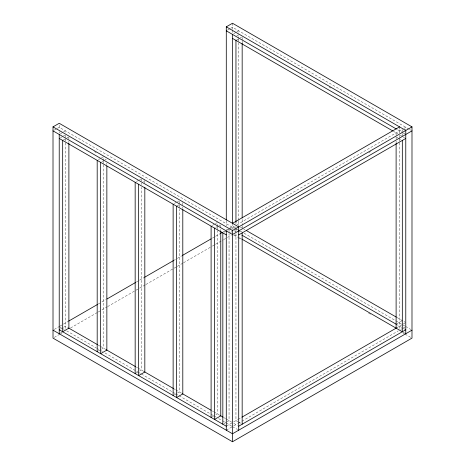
<?xml version="1.0" encoding="UTF-8"?>
<svg xmlns="http://www.w3.org/2000/svg" width="465" height="465" viewBox="0 0 465 465"><rect width="100%" height="100%" fill="white"/><g stroke="black" fill="none" stroke-linecap="round" stroke-linejoin="round"><path stroke-width="0.35" stroke-dasharray="2.33 1.74" d="M54.254 130.148L56.736 128.712M57.358 128.352L59.224 127.276L234.366 228.391M227.53 30.103L230.012 28.673M230.634 28.313L232.5 27.237L408.886 129.072M60.467 133.734L62.949 132.298M63.571 131.938L65.437 130.863L65.437 132.856M233.744 33.695L236.226 32.259M236.848 31.899L238.714 30.824L238.714 32.817M60.467 137.721L62.949 136.286M63.571 135.925L64.815 135.21M236.848 35.886L238.714 34.811L238.714 38.072M63.298 140.07L66.402 138.279M67.024 137.919L68.268 137.198M236.575 40.031L239.678 38.235M240.3 37.88L241.544 37.159M98.435 159.64L100.922 158.205M101.539 157.844L103.404 156.769L103.404 160.396M101.887 161.634L104.369 160.198M104.991 159.838L106.235 159.123M136.402 181.559L138.89 180.129M139.512 179.769L140.756 179.048M143.58 181.402L144.824 180.687M174.375 203.484L176.857 202.048M177.479 201.688L178.723 200.973M177.206 205.832L179.066 204.757M212.342 225.403L214.83 223.967M215.446 223.613L217.312 222.532L217.312 226.159M215.795 227.397L218.277 225.961M218.899 225.601L220.143 224.886M54.254 329.435L59.288 326.529M59.915 326.163L68.07 321.454M98.196 304.064L101.335 302.25M101.963 301.89L105.729 299.716M136.478 281.959L138.989 280.511M139.616 280.151L144.011 277.611M173.509 260.58L176.642 258.773M177.27 258.406L181.664 255.872M212.418 238.115L214.929 236.668M215.557 236.307L219.951 233.767M223.084 231.959L224.339 231.233M224.078 232.18L228.774 229.472M229.396 229.111L234.383 226.228M236.894 224.781L402.324 129.27L402.324 132.891M403.911 128.352L405.776 127.276L405.776 130.595M60.467 329.034L62.949 327.598M63.571 327.244L65.437 326.163L67.32 327.255M230.634 232.378L231.878 231.663M368.792 152.619L370.675 151.532M60.467 333.021L61.706 332.301M54.266 337.398L59.915 334.137M60.543 333.777L62.426 332.69M70.581 327.976L97.569 312.399M98.196 312.032L101.335 310.225M101.963 309.859L106.985 306.964M107.613 306.598L135.222 290.654M135.85 290.294L138.989 288.48M139.616 288.12L145.266 284.859M145.894 284.499L176.642 266.741M177.27 266.381L182.919 263.12M183.547 262.754L211.79 246.45M212.418 246.09L214.929 244.642M215.557 244.276L223.084 239.928M223.712 239.568L226.85 237.755M227.478 237.394L231.245 235.22M98.435 350.959L100.922 349.523M101.539 349.163L103.404 348.087L103.404 164.744M135.78 373.238L138.89 371.442M139.512 371.082L141.372 370.006L141.372 187.389M174.375 394.797L176.857 393.361M177.479 393.006L179.345 391.931L179.345 209.308M212.342 416.721L217.312 413.85L217.312 230.506M224.078 423.493L226.565 422.063M227.182 421.703L229.047 420.627L229.047 233.657M396.732 323.814L402.324 320.583M226.286 426.207L231.878 422.976M233.651 421.953L237.522 419.715M238.15 419.354L241.294 417.541M396.686 327.825L402.673 324.372M403.295 324.012L405.776 322.576M226.286 430.189L231.878 426.963M233.756 425.882L237.522 423.702M238.15 423.342L241.294 421.528M241.922 421.168L398.307 330.877M400.807 329.435L402.673 328.36M403.295 327.999L405.154 326.924M409.479 129.415L410.746 130.148M329.156 87.025L331.039 88.112M397.616 129.741L402.673 132.659M403.265 133.002L405.776 134.449M393.285 131.223L397.837 133.85M400.185 135.21L402.673 136.64M403.295 137.001L404.533 137.721M396.732 137.198L397.976 137.919M398.598 138.279L401.702 140.07M240.44 227.123L243.108 228.664M243.736 229.024L244.991 229.751M396.982 317.502L405.201 322.245M238.714 230.111L232.5 226.525L226.286 230.111L226.286 228.658M240.597 231.198L405.149 326.203M405.713 326.529L410.746 329.435M234.947 228.728L237.818 230.384M238.435 230.745L240.922 232.18M234.226 230.71L235.953 231.704M396.11 324.175L402.673 327.959M403.295 328.319L405.776 329.755M94.325 151.532L96.209 152.619M234.383 234.784L238.783 237.324M239.411 237.685L241.294 238.772M403.295 332.301L404.533 333.021M233.756 235.22L237.522 237.394M238.15 237.755L241.289 239.568M368.687 313.119L370.57 314.206M402.574 332.69L404.457 333.777M405.085 334.137L410.735 337.398M237.818 421.703L235.953 420.627L235.953 233.657M238.435 422.063L240.922 423.493M98.098 345.018L99.981 346.111M100.609 346.472L105.706 349.413M136.408 367.141L137.663 367.867M138.291 368.228L143.941 371.489M174.09 388.897L175.346 389.624M175.973 389.984L181.646 393.256M212.4 411.014L213.656 411.74M214.284 412.1L219.311 415.007M223.706 417.541L225.589 418.628M226.217 418.994L231.925 422.284M233.744 423.336L237.47 425.487M59.224 326.564L61.706 327.999M62.327 328.36L64.193 329.435M66.693 330.877L96.209 347.919M96.836 348.279L99.981 350.093M100.609 350.459L102.492 351.546M105.003 352.993L137.663 371.849M138.291 372.215L140.802 373.662M141.43 374.029L172.207 391.792M172.835 392.158L175.346 393.605M175.973 393.971L178.484 395.419M179.112 395.785L210.517 413.914M211.145 414.274L213.656 415.727M214.284 416.088L216.173 417.175M218.684 418.628L221.822 420.441M222.45 420.802L225.589 422.615M226.217 422.976L231.872 426.242M232.5 426.603L237.47 429.474M402.324 133.618L402.324 137.239M399.563 126.875L399.563 134.187M399.563 135.21L399.563 138.111M399.563 138.837L399.563 142.459M399.563 142.819L399.563 330.15M396.11 132.856L396.11 136.478M396.11 136.844L396.11 140.465M396.11 141.191L396.11 142.999M242.166 37.526L242.166 40.426M242.166 41.147L242.166 43.326M242.166 219.422L242.166 225.217M242.166 225.944L242.166 228.117M238.714 38.793L238.714 42.42M238.714 42.78L238.714 220.329M238.714 220.689L238.714 225.763M235.953 222.282L235.953 223.735M235.953 226.629L235.953 228.803M235.953 229.309L235.953 232.936M232.5 23.25L232.5 29.411M232.5 30.132L232.5 33.032M232.5 223.334L232.5 229.35M229.047 229.309L229.047 232.936M226.286 220.689L226.286 225.763M220.765 225.252L220.765 231.047M217.312 226.885L217.312 229.78M182.797 202.606L182.797 206.228M182.797 206.954L182.797 208.401M179.345 201.339L179.345 204.234M179.345 204.96L179.345 208.587M144.824 181.408L144.824 182.861M141.372 178.694L141.372 182.315M141.372 183.041L141.372 184.489M106.857 163.11L106.857 164.564M103.404 161.117L103.404 164.017M68.89 136.844L68.89 140.465M68.89 141.191L68.89 142.639M65.437 135.21L65.437 138.111M65.437 138.837L65.437 142.459M65.437 142.819L65.437 330.15M59.224 125.283L59.224 128.724M59.224 131.624L59.224 133.071"/><path stroke-width="0.7" d="M226.286 219.962L226.286 26.836L232.5 23.25L411.99 126.875L411.99 338.125L232.5 441.75L53.01 338.125L53.01 126.875L59.224 123.289L238.714 226.92L238.714 430.189M232.5 223.334L399.563 126.875M68.698 321.094L97.569 304.424M106.985 298.989L135.85 282.325M144.638 277.25L173.509 260.58M182.292 255.512L211.162 238.841M220.579 233.407L222.456 232.32M53.01 126.875L232.5 230.506L411.99 126.875M411.99 130.863L232.5 234.494L53.01 130.863M238.714 234.889L405.776 138.436M241.922 417.181L396.424 327.976M238.714 426.207L405.776 329.755M411.99 330.15L232.5 433.781L53.01 330.15M226.286 26.836L405.776 130.467L405.776 333.736M226.286 30.824L396.424 129.049M232.5 38.397L392.658 130.863M246.252 230.477L396.354 317.142M241.922 235.151L396.424 324.349M241.922 239.138L402.324 331.743L402.324 140.43M59.224 138.436L226.286 234.889M68.576 327.976L97.47 344.658M106.258 349.732L135.78 366.775M144.574 371.855L173.462 388.531M182.257 393.611L211.145 410.293M219.939 415.367L223.078 417.181M59.224 329.755L226.286 426.207M396.11 143.365L396.11 328.156M242.166 43.326L242.166 217.969M242.166 232.895L242.166 424.214M235.953 40.391L235.953 222.282M232.5 34.41L232.5 223.549M232.5 230.506L232.5 441.75M226.286 230.902L226.286 430.189M222.834 232.895L222.834 424.214M220.765 231.047L220.765 415.844L214.551 419.43L214.551 228.112M211.098 226.124L211.098 417.436M182.797 209.128L182.797 393.919L176.584 397.511L176.584 206.193M173.131 204.199L173.131 395.517M144.824 187.209L144.824 372L138.611 375.586L138.611 184.274M135.164 182.28L135.164 373.593M106.857 166.011L106.857 350.081L100.643 353.667L100.643 162.349M97.191 160.355L97.191 351.674M68.89 143.365L68.89 328.156L62.676 331.743L62.676 140.43M59.224 134.449L59.224 333.736"/></g></svg>
